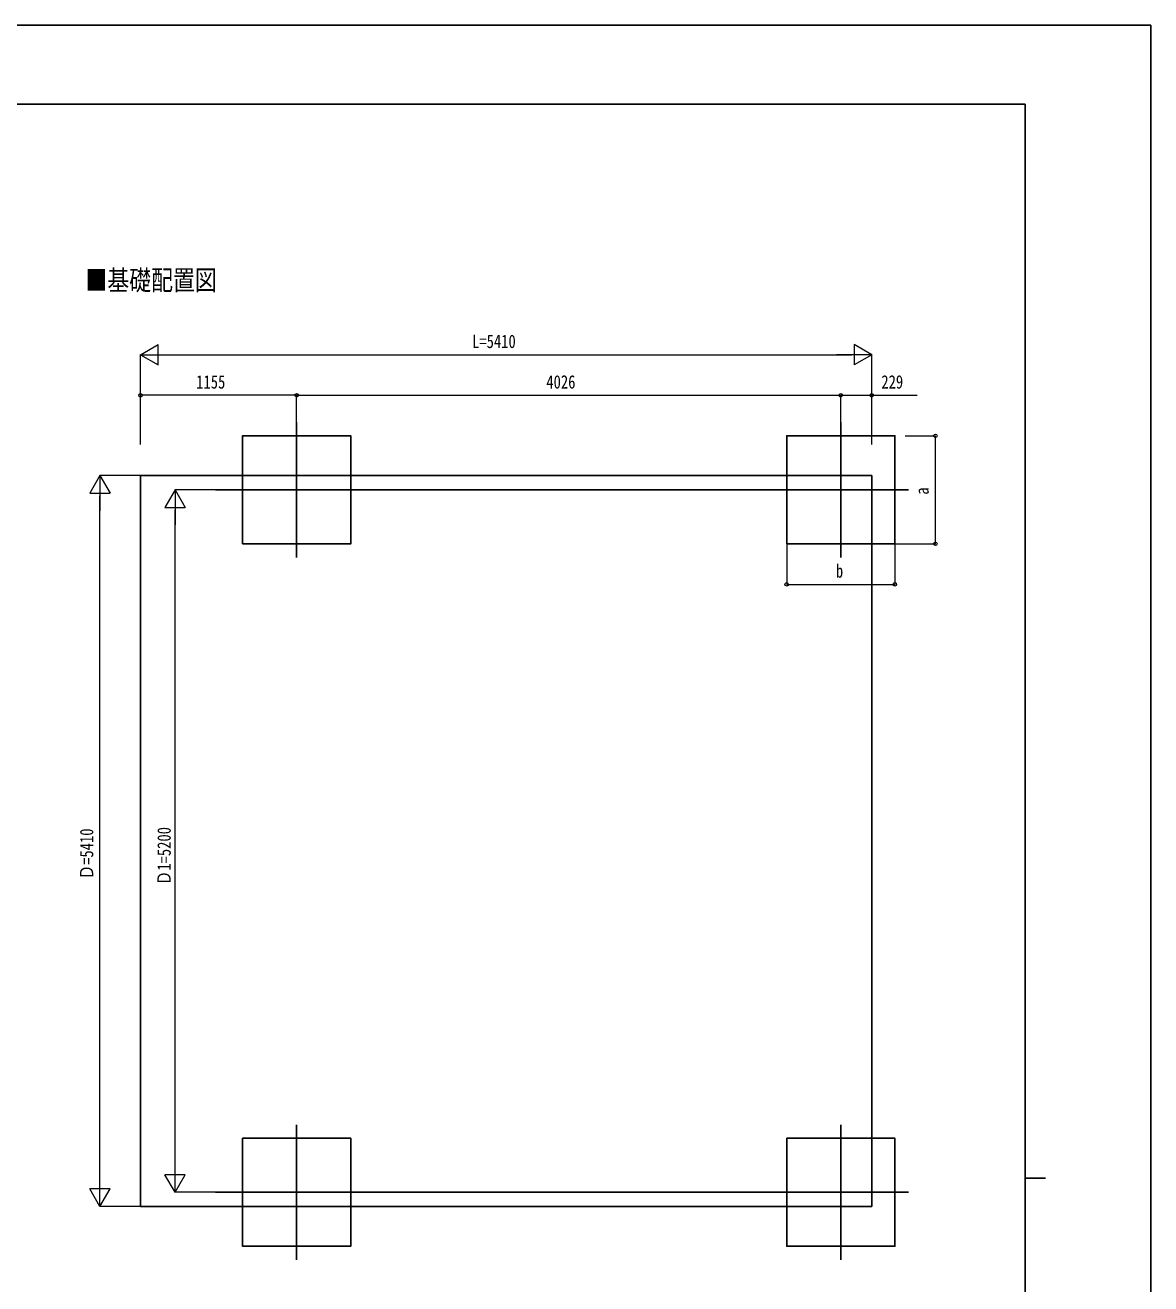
# Model space of a CAD drawing. Units: millimetres, scale not verified. Extents: x -12615 to 12615, y -8910 to 8910.
# Drawn here: x 4287 to 12615, y -408 to 8910 of the extents above; entities that cross this region are included whole.
import ezdxf
from ezdxf.enums import TextEntityAlignment as Align

# ---------------------------------------------------------------- set-up
doc = ezdxf.new("R2010")
doc.units = ezdxf.units.MM
doc.header["$LTSCALE"] = 30
for name, color, linetype in [('0-2_USER1', 3, 'Continuous'), ('0-5_YKK_12', 2, 'Continuous'), ('0-6_YKK_A1', 4, 'Continuous'), ('0-8_YKK_ZWAK', 7, 'Continuous')]:
    doc.layers.add(name, color=color, linetype=linetype)
doc.layers.add('0-7_YKK_D', color=6, linetype='Continuous', lineweight=18)
doc.styles.add('ＭＳ ゴシック', font='')
doc.styles.get('ＭＳ ゴシック').set_extended_font_data('MS Gothic')

msp = doc.modelspace()

# ---------------------------------------------------------------- linework, layer by layer
at = {"layer": '0-5_YKK_12'}
for p, q in [((6295.11, 5970), (6295.11, 4970)), ((10321.11, 5970), (10321.11, 4970)), ((5695.11, 5470), (10820.94, 5470)), ((6295.11, -230), (6295.11, 770)), ((10321.11, -230), (10321.11, 770)), ((5695.11, 270), (10820.94, 270))]:
    msp.add_line(p, q, dxfattribs=at)
at = {"layer": '0-6_YKK_A1'}
for p, q in [((5140.11, 5575), (10550.11, 5575)), ((5140.11, 5575), (5140.11, 165)), ((10550.11, 5575), (10550.11, 165)), ((10550.11, 165), (5140.11, 165))]:
    msp.add_line(p, q, dxfattribs=at)
for points in [[(5895.11, 5070), (6695.11, 5070), (6695.11, 5870), (5895.11, 5870)], [(9921.11, 5070), (10721.11, 5070), (10721.11, 5870), (9921.11, 5870)], [(5895.11, 670), (6695.11, 670), (6695.11, -130), (5895.11, -130)], [(9921.95, 670), (10721.95, 670), (10721.95, -130), (9921.95, -130)]]:
    msp.add_lwpolyline(points, close=True, dxfattribs=at)
at = {"layer": '0-7_YKK_D', "color": 1}
for p, q in [((5140.11, 6470), (5270.02, 6545)), ((5270.02, 6395), (5270.02, 6545)), ((10550.11, 6470), (10420.21, 6545)), ((10420.21, 6545), (10420.21, 6395)), ((5140.11, 5806.76), (5140.11, 6471)), ((5140.11, 6470), (5270.02, 6395)), ((5140.11, 6470), (5399.92, 6470)), ((5290.11, 6470), (10400.11, 6470)), ((10550.11, 6470), (10290.31, 6470)), ((10550.11, 6470), (10420.21, 6395)), ((10550.11, 5806.76), (10550.11, 6471)), ((4840.11, 5575), (4765.11, 5445.1)), ((5139.11, 5575), (4839.11, 5575)), ((4840.11, 5575), (4915.11, 5445.1)), ((4840.11, 5575), (4840.11, 5315.19)), ((4765.11, 5445.1), (4915.11, 5445.1)), ((4840.11, 315), (4840.11, 5425)), ((5395.11, 5470), (5320.11, 5340.1)), ((5694.11, 5470), (5394.11, 5470)), ((5395.11, 5470), (5470.11, 5340.1)), ((5395.11, 5470), (5395.11, 5210.19)), ((5320.11, 5340.1), (5470.11, 5340.1)), ((5395.11, 420), (5395.11, 5320)), ((5395.11, 270), (5395.11, 529.81)), ((4840.11, 165), (4840.11, 424.81)), ((5395.11, 270), (5320.11, 399.9)), ((5470.11, 399.9), (5320.11, 399.9)), ((5395.11, 270), (5470.11, 399.9)), ((4840.11, 165), (4765.11, 294.9)), ((4915.11, 294.9), (4765.11, 294.9)), ((4840.11, 165), (4915.11, 294.9)), ((5694.11, 270), (5394.11, 270)), ((5139.11, 165), (4839.11, 165))]:
    msp.add_line(p, q, dxfattribs=at)
at = {"layer": '0-7_YKK_D'}
for p, q in [((5140.11, 5807.76), (5140.11, 6171)), ((6295.11, 6170), (5140.11, 6170)), ((6295.11, 5971), (6295.11, 6171)), ((6295.11, 5971), (6295.11, 6171)), ((6295.11, 6170), (10321.11, 6170)), ((10321.11, 5971), (10321.11, 6171)), ((10321.11, 5971), (10321.11, 6171)), ((10550.11, 5806.76), (10550.11, 6171)), ((10796.48, 5870), (11022.11, 5870)), ((11021.11, 5070), (11021.11, 5870)), ((9921.11, 5069), (9921.11, 4769)), ((10721.11, 5069), (10721.11, 4769)), ((10722.11, 5070), (11022.11, 5070)), ((9921.11, 4770), (10721.11, 4770))]:
    msp.add_line(p, q, dxfattribs=at)
msp.add_lwpolyline([(10321.11, 6170), (10550.11, 6170), (10885.91, 6170)], dxfattribs=at)
for centre in [(5140.11, 6170), (6295.11, 6170), (6295.11, 6170), (10321.11, 6170), (10321.11, 6170), (10550.11, 6170), (11021.11, 5870), (11021.11, 5070), (9921.11, 4770), (10721.11, 4770)]:
    msp.add_circle(centre, 12.75, dxfattribs=at)
at = {"layer": '0-8_YKK_ZWAK'}
for p, q in [((11685.06, 8325), (-11714.94, 8325)), ((11685.06, 8325), (11685.06, -7575)), ((11685.06, 375), (11835.06, 375))]:
    msp.add_line(p, q, dxfattribs=at)
msp.add_lwpolyline([(-12615, -8910), (12615, -8910), (12615, 8910), (-12615, 8910)], close=True, dxfattribs=at)

# ---------------------------------------------------------------- texts
at = {"layer": '0-2_USER1', "style": 'ＭＳ ゴシック', "width": 0.8}
msp.add_text('■基礎配置図', height=148.5, dxfattribs=at).set_placement((4732.04, 6903.46), align=Align.BOTTOM_LEFT)
at = {"layer": '0-7_YKK_D', "color": 1, "style": 'ＭＳ ゴシック', "width": 0.8}
msp.add_text('L=5410', height=98.97, dxfattribs=at).set_placement((7593.11, 6490), align=Align.BOTTOM_LEFT)
at = {"layer": '0-7_YKK_D', "style": 'ＭＳ ゴシック', "width": 0.8}
for s, p in [('1155', (5552.01, 6190)), ('4026', (8142.51, 6190)), ('229', (10621.11, 6190)), ('b', (10285.11, 4790))]:
    msp.add_text(s, height=98.97, dxfattribs=at).set_placement(p, align=Align.BOTTOM_LEFT)
msp.add_text('a', height=98.97, rotation=90, dxfattribs=at).set_placement((11001.11, 5434), align=Align.BOTTOM_LEFT)
at = {"layer": '0-7_YKK_D', "color": 1, "style": 'ＭＳ ゴシック', "width": 0.8}
for s, p in [('Ｄ=5410', (4820.11, 2585.6)), ('Ｄ1=5200', (5393.11, 2542.4))]:
    msp.add_text(s, height=98.97, rotation=90, dxfattribs=at).set_placement(p, align=Align.BOTTOM_LEFT)

doc.saveas('drawing.dxf')
